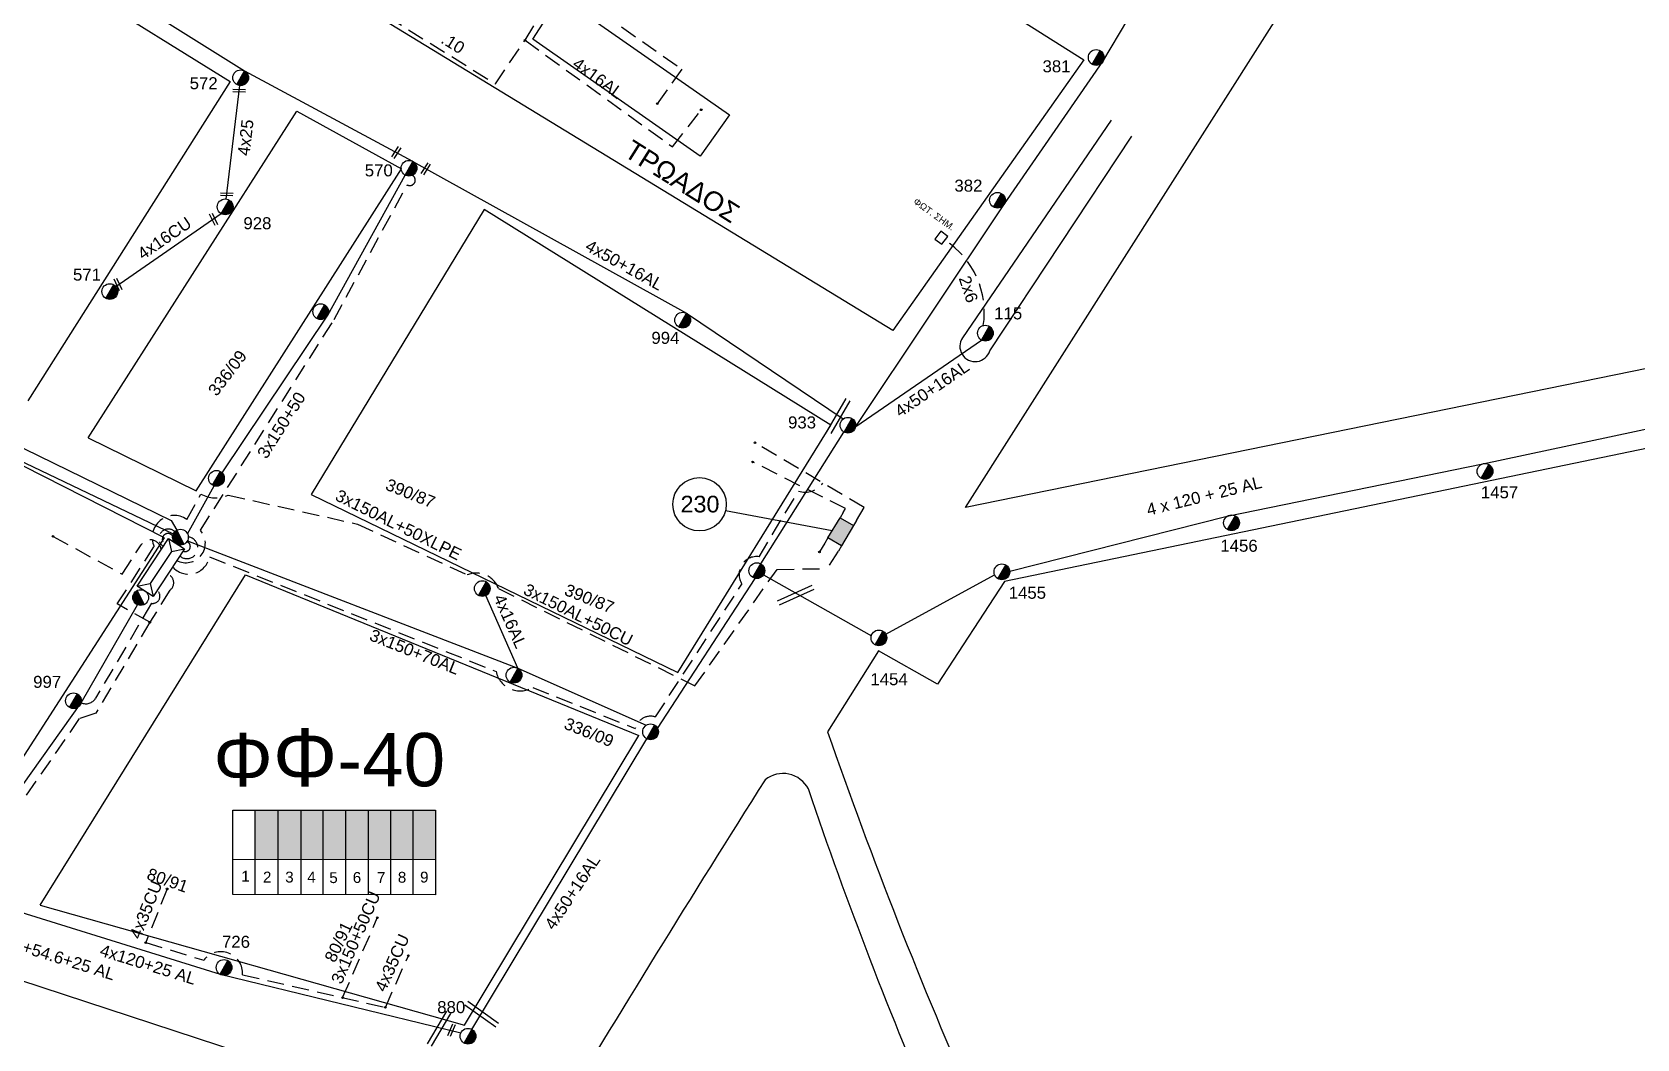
# Model space of a CAD drawing. Header units: millimetres. Extents: x 1091 to 3521, y 1177 to 2968.
# Drawn here: x 1917.6 to 2158, y 2555.2 to 2706.1 of the extents above; entities that cross this region are included whole.
import ezdxf
from ezdxf.enums import TextEntityAlignment as Align

# ---------------------------------------------------------------- set-up
doc = ezdxf.new("R2010")
doc.units = ezdxf.units.MM
doc.linetypes.add('DASHED', pattern=[19.05, 12.7, -6.35])
for name, color, linetype, lineweight in [('13+13_5', 7, 'Continuous', 30), ('2x6', 7, 'SYN_LINE', 30), ('3x150+50', 7, 'Continuous', 30), ('4x35CU', 7, 'DASHED', 30), ('Άγνωστα', 7, 'Continuous', 30), ('Γυμνά εναέρια ΧΤ (3Φ)   4x16AL', 7, 'Continuous', 30), ('Γυμνά εναέρια ΧΤ (3Φ)   4x16CU', 7, 'Continuous', 30), ('Γυμνά εναέρια ΧΤ και ΦΟΠ (3Φ)   4x50+16AL', 7, 'Continuous', 30), ('Εναέρια παροχή ΧΤ 4x25', 7, 'SYN_LINE', 30), ('Καλώδια ΧΤ   3x150+50CU', 7, 'DASHED', 30), ('Καλώδια ΧΤ   3x150+70AL', 7, 'DASHED', 30), ('Καλώδια ΧΤ   3x150AL+50CU', 7, 'DASHED', 30), ('Συνεστραμμένα ΧΤ   3x70+54.6+25 AL', 7, 'SYN_LINE', 30), ('Συνεστραμμένα ΧΤ   4x120+25 AL', 7, 'SYN_LINE', 30), ('Υπόγεια Καλώδια Δικτύου ΧΤ   .04', 7, 'DASHED', 30), ('Υπόγεια Καλώδια Δικτύου ΧΤ   .10', 7, 'DASHED', 30), ('Υπόγεια Καλώδια Δικτύου ΧΤ   .15', 7, 'DASHED', 30), ('Υπόγεια καλώδια Παροχών ΧΤ   4x16AL', 7, 'DASHED', 30)]:
    doc.layers.add(name, color=color, linetype=linetype, lineweight=lineweight)
for name, color, linetype in [('Link Box 4 Διευθύνσεων', 7, 'Continuous'), ('Pillar OTE', 7, 'Continuous'), ('TEXT ΚΑΛΩΔΙΩΝ', 7, 'Continuous'), ('ΑΓΝΩΣΤΟ ΕΝΑΕΡΙΟ ΚΑΛΩΔΙΟ', 7, 'Continuous'), ('ΑΓΝΩΣΤΟ ΥΠΟΓΕΙΟ ΚΑΛΩΔΙΟ', 7, 'DASHED'), ('Μηχανική τομή', 7, 'Continuous'), ('Στύλος ΦΜ', 7, 'Continuous'), ('Στύλος ΦΜ @ 1', 7, 'Continuous'), ('Συνδέσεις', 7, 'Continuous'), ('Τομή', 7, 'Continuous'), ('Υποσταθμός εναέριος 2 στύλων', 7, 'Continuous'), ('Υποσταθμός πόλεως', 7, 'Continuous'), ('Υπόβαθρο ΔΕΗ', 7, 'Continuous')]:
    doc.layers.add(name, color=color, linetype=linetype)
doc.styles.add('arial', font='arial.ttf')
doc.styles.get("Standard").update_dxf_attribs({"font": 'arial.ttf', "height": 1.8})
doc.linetypes.add('SYN_LINE', pattern='A,0.5,-0.0001,["/\\/\\/\\/",Standard,S=0.1,R=0,X=0,Y=-0.05],-0.25', length=0.7501)

# ---------------------------------------------------------------- blocks, each defined once
blk = doc.blocks.new('ΥΠΑΡΧΩΝ ΤΣΙΜΕΝΤΕΝΙΟΣ ΣΤΥΛΟΣ')
at = {"layer": 'Στύλος ΦΜ'}
blk.add_hatch(color=7, dxfattribs=at).paths.add_polyline_path([(-1.29, -2.28, 0.574793), (2.62, 0, 0.268822), (1.3, 2.27)])
at = {"layer": 'Στύλος ΦΜ', "color": 7}
blk.add_line((-1.29, -2.28), (1.3, 2.27), dxfattribs=at)
blk.add_circle((0, 0), 2.62, dxfattribs=at)
at = {"layer": 'Στύλος ΦΜ', "flags": 4}
for tag, p in [('ΑΡΙΘΜΟΣ', (-4.68, 8.05)), ('ΤΥΠΟΣ', (-4.91, 3.03))]:
    blk.add_attdef(tag, p, '', height=4, dxfattribs=at)
blk = doc.blocks.new('ΥΠΟΣΤΑΘΜΟΣ ΕΝΑΕΡΙΟΣ ΕΠΙ 2 ΣΤΥΛΩΝ')
at = {"layer": 'Υποσταθμός εναέριος 2 στύλων', "linetype": 'Continuous'}
for points in [[(-11.97, -2.11, 0.574793), (-8.45, -0.07, 0.268822), (-9.64, 1.98)], [(9.68, -2.15, 0.574793), (13.19, -0.1, 0.268822), (12.01, 1.95)]]:
    blk.add_hatch(color=256, dxfattribs=at).paths.add_polyline_path(points)
for p, q in [((-11.97, -2.11), (-9.64, 1.98)), ((9.68, -2.15), (12.01, 1.95))]:
    blk.add_line(p, q, dxfattribs=at)
for centre in [(-10.81, -0.07), (10.84, -0.1)]:
    blk.add_circle(centre, 2.36, dxfattribs=at)
at = {"layer": 'Υποσταθμός πόλεως', "linetype": 'Continuous', "ltscale": 40}
blk.add_lwpolyline([(-8.57, 2.82), (8.57, 2.82), (8.57, -2.82), (-8.57, -2.82)], close=True, dxfattribs=at)
for points in [[(-5.75, 0), (-8.57, 2.82)], [(-8.57, -2.82), (-5.75, 0)], [(-5.75, 0), (5.75, 0)], [(5.75, 0), (8.57, 2.82)], [(8.57, -2.82), (5.75, 0)]]:
    blk.add_lwpolyline(points, dxfattribs=at)
at = {"layer": 'Υποσταθμός εναέριος 2 στύλων', "ltscale": 40, "flags": 1}
for tag, p in [('ΜΕΤΑΣΧΗΜΑΤΙΣΜΟΣ', (14.09, 2.51)), ('ΙΣΧΥΣ', (14.07, -0.28)), ('ΑΡΙΘΜΟΣ', (14.19, -3))]:
    blk.add_attdef(tag, p, '', height=1.8, dxfattribs=at)
blk = doc.blocks.new('LINK BOX 4 ΑΝΑΧΩΡΗΣΕΩΝ')
at = {"layer": 'Link Box 4 Διευθύνσεων', "ltscale": 40}
blk.add_hatch(color=256, dxfattribs=at).paths.add_polyline_path([(-3.54, 0), (-3.54, -4.67), (3.54, -4.67), (3.54, 0)])
for p, q in [((-3.54, 0), (-5.33, 0)), ((5.33, 0), (3.54, 0)), ((-3.54, -4.67), (-5.33, -4.67)), ((5.33, -4.67), (3.54, -4.67))]:
    blk.add_line(p, q, dxfattribs=at)
blk.add_lwpolyline([(-3.54, -4.67), (-3.54, 0), (3.54, 0), (3.54, -4.67)], close=True, dxfattribs=at)
blk = doc.blocks.new('_ΣΥΝΔΕΣΗ')
at = {"layer": 'Συνδέσεις', "linetype": 'SYN_LINE', "ltscale": 40}
blk.add_hatch(color=256, dxfattribs=at).paths.add_polyline_path([(0.5, -0.01, 1), (-0.5, -0.01, 1)])
at = {"layer": 'Συνδέσεις'}
blk.add_circle((0, -0.01), 0.5, dxfattribs=at)
blk = doc.blocks.new('ΤΟΜΗ')
at = {"layer": 'Τομή', "ltscale": 40}
for p, q in [((11.33, -0.65), (-11.4, -0.65)), ((11.33, -3.42), (-11.4, -3.42))]:
    blk.add_line(p, q, dxfattribs=at)
blk = doc.blocks.new('ΜΗΧΑΝΙΚΗ ΤΟΜΗ')
at = {"layer": 'Μηχανική τομή', "ltscale": 40}
for p, q in [((-3.79, 1.21), (3.79, 1.21)), ((3.79, -0.34), (-3.79, -0.34))]:
    blk.add_line(p, q, dxfattribs=at)

msp = doc.modelspace()

# ---------------------------------------------------------------- hatches: boundary and pattern name
at = {"layer": 'Καλώδια ΧΤ   3x150AL+50CU', "linetype": 'DASHED', "lineweight": -3, "ltscale": 0.2}
h = msp.add_hatch(color=85, dxfattribs=at)
h.dxf.hatch_style = 1
h.paths.add_polyline_path([(1954.44, 2589.5), (1951, 2589.5), (1951, 2582.14), (1954.44, 2582.14)])
h = msp.add_hatch(color=133, dxfattribs=at)
h.dxf.hatch_style = 1
h.paths.add_polyline_path([(1954.44, 2582.14), (1957.88, 2582.13), (1957.88, 2589.5), (1954.44, 2589.5)])
h = msp.add_hatch(color=1, dxfattribs=at)
h.dxf.hatch_style = 1
h.paths.add_polyline_path([(1961.18, 2589.5), (1957.88, 2589.5), (1957.88, 2582.13), (1961.18, 2582.13)])
h = msp.add_hatch(color=27, dxfattribs=at)
h.dxf.hatch_style = 1
h.paths.add_polyline_path([(1961.18, 2582.13), (1964.56, 2582.13), (1964.56, 2589.5), (1961.18, 2589.5)])
h = msp.add_hatch(color=6, dxfattribs=at)
h.dxf.hatch_style = 1
h.paths.add_polyline_path([(1964.56, 2582.13), (1967.96, 2582.12), (1967.96, 2589.5), (1964.56, 2589.5)])
h = msp.add_hatch(color=173, dxfattribs=at)
h.dxf.hatch_style = 1
h.paths.add_polyline_path([(1971.3, 2582.12), (1971.3, 2589.5), (1967.96, 2589.5), (1967.96, 2582.12)])
h = msp.add_hatch(color=2, dxfattribs=at)
h.dxf.hatch_style = 1
h.paths.add_polyline_path([(1974.68, 2589.5), (1971.3, 2589.5), (1971.3, 2582.12), (1974.68, 2582.12)])
h = msp.add_hatch(color=62, dxfattribs=at)
h.dxf.hatch_style = 1
h.paths.add_polyline_path([(1978.07, 2589.5), (1974.68, 2589.5), (1974.68, 2582.12), (1978.07, 2582.12)])

# ---------------------------------------------------------------- linework, layer by layer
at = {"layer": '13+13_5', "color": 173, "lineweight": -3, "ltscale": 0.1}
msp.add_lwpolyline([(2040.94, 2647), (2063.24, 2680.38), (2077.97, 2701.67), (2091.7, 2724.83), (2103.82, 2745.87)], dxfattribs=at)
at = {"layer": '2x6', "color": 173, "linetype": 'DASHED', "lineweight": -3, "ltscale": 0.2}
msp.add_lwpolyline([(2060.05, 2662.11, 0.297665), (2054.3, 2674.9, 2.893787)], format="xyb", dxfattribs=at)
at = {"layer": '3x150+50', "color": 27, "linetype": 'DASHED', "lineweight": -3, "ltscale": 0.2}
msp.add_lwpolyline([(1939.24, 2626.93, 0.838598), (1942.79, 2631.44), (1962.81, 2663.03), (1973.77, 2683.21, 1.030803), (1974.52, 2684.63, -28.345581)], format="xyb", dxfattribs=at)
at = {"layer": '3x150+50', "color": 133, "linetype": 'DASHED', "lineweight": -3, "ltscale": 0.2}
msp.add_lwpolyline([(2041.07, 2632.91), (2042.2, 2634.86), (2025.85, 2644.56)], dxfattribs=at)
at = {"layer": '3x150+50', "color": 6, "linetype": 'DASHED', "lineweight": -3, "ltscale": 0.2}
msp.add_arc((1937.99, 2630.22), 1.41, 46.0687, 238.3713, dxfattribs=at)
at = {"layer": '3x150+50', "color": 62, "linetype": 'DASHED', "lineweight": -3, "ltscale": 0.2}
msp.add_arc((1937.93, 2630.11), 0.847, 33.2115, 238.8974, dxfattribs=at)
at = {"layer": '3x150+50', "color": 2, "linetype": 'DASHED', "lineweight": -3, "ltscale": 0.2}
msp.add_arc((1940.77, 2628.83), 1.63, 228.3487, 82.8302, dxfattribs=at)
at = {"layer": '3x150+50', "color": 173, "linetype": 'DASHED', "lineweight": -3, "ltscale": 0.2}
msp.add_arc((1940.53, 2629.01), 0.751, 241.7154, 72.0664, dxfattribs=at)
at = {"layer": '4x35CU', "color": 1, "lineweight": -3, "ltscale": 0.2}
msp.add_lwpolyline([(2039.06, 2634.1), (2039.4, 2634.7), (2025.51, 2641.69)], dxfattribs=at)
at = {"layer": '4x35CU', "color": 85, "linetype": 'DASHED', "lineweight": -3, "ltscale": 0.2}
for points in [[(1937.8, 2577.71), (1934.59, 2569.66)], [(1970.5, 2559.95), (1973.94, 2567.69)]]:
    msp.add_lwpolyline(points, dxfattribs=at)
at = {"layer": 'Pillar OTE', "lineweight": -3, "ltscale": 40}
for points in [[(1947.67, 2576.86), (1947.67, 2589.5), (1978, 2589.5), (1978, 2576.83), (1947.67, 2576.86)], [(1951, 2576.86), (1951, 2589.5)], [(1954.44, 2576.85), (1954.44, 2589.5)], [(1957.88, 2576.85), (1957.88, 2589.5)], [(1961.18, 2576.85), (1961.18, 2589.5)], [(1964.56, 2576.84), (1964.56, 2589.5)], [(1967.96, 2576.84), (1967.96, 2589.5)], [(1971.3, 2576.84), (1971.3, 2589.5)], [(1974.68, 2576.83), (1974.68, 2589.5)], [(1947.67, 2582.14), (1978, 2582.11)]]:
    msp.add_lwpolyline(points, dxfattribs=at)
at = {"layer": 'ΑΓΝΩΣΤΟ ΕΝΑΕΡΙΟ ΚΑΛΩΔΙΟ', "color": 2, "lineweight": -3, "ltscale": 0.1}
msp.add_lwpolyline([(1946.05, 2640.04), (1961.87, 2663.69), (1973.45, 2684.68)], dxfattribs=at)
at = {"layer": 'ΑΓΝΩΣΤΟ ΕΝΑΕΡΙΟ ΚΑΛΩΔΙΟ', "color": 2, "linetype": 'SYN_LINE', "lineweight": -3, "ltscale": 10}
msp.add_lwpolyline([(1940.87, 2630.89), (1944.86, 2638.1)], dxfattribs=at)
at = {"layer": 'ΑΓΝΩΣΤΟ ΥΠΟΓΕΙΟ ΚΑΛΩΔΙΟ', "color": 7, "lineweight": -3, "ltscale": 0.2}
msp.add_lwpolyline([(1920.72, 2630.53), (1931.06, 2624.87), (1933.93, 2629.28, -0.721758), (1936.91, 2628.5, -1.611334)], format="xyb", dxfattribs=at)
at = {"layer": 'Γυμνά εναέρια ΧΤ (3Φ)   4x16AL', "color": 173, "lineweight": -3, "ltscale": 0.1}
msp.add_lwpolyline([(1990.35, 2610.76), (1985.54, 2621.66)], dxfattribs=at)
at = {"layer": 'Γυμνά εναέρια ΧΤ (3Φ)   4x16CU', "color": 27, "linetype": 'SYN_LINE', "lineweight": -3, "ltscale": 15}
msp.add_lwpolyline([(1930.1, 2668), (1945.92, 2678.89)], dxfattribs=at)
at = {"layer": 'Γυμνά εναέρια ΧΤ και ΦΟΠ (3Φ)   4x50+16AL', "color": 27, "lineweight": -3, "ltscale": 0.1}
msp.add_lwpolyline([(1903.79, 2727.24), (1928.62, 2713.31), (1949.41, 2700.28), (1974.56, 2686.75)], dxfattribs=at)
at = {"layer": 'Γυμνά εναέρια ΧΤ και ΦΟΠ (3Φ)   4x50+16AL', "color": 2, "lineweight": -3, "ltscale": 0.1}
msp.add_lwpolyline([(1974.61, 2686.72), (1974.61, 2686.72), (2015.61, 2663.96), (2039.06, 2648.13)], dxfattribs=at)
at = {"layer": 'Γυμνά εναέρια ΧΤ και ΦΟΠ (3Φ)   4x50+16AL', "color": 173, "lineweight": -3, "ltscale": 0.1}
for points in [[(2040.94, 2647), (2059.79, 2659.95)], [(2026.72, 2626.41), (2039.19, 2646.17)], [(1940.85, 2629.87), (1990.35, 2610.76), (2009.58, 2602.23)], [(2011.27, 2601.76), (2025.91, 2624.24)], [(1983.46, 2556.65), (2009.64, 2600.21)]]:
    msp.add_lwpolyline(points, dxfattribs=at)
at = {"layer": 'Εναέρια παροχή ΧΤ 4x25', "color": 27, "linetype": 'SYN_LINE', "lineweight": -3, "ltscale": 15}
msp.add_lwpolyline([(1946.63, 2681.08), (1948.67, 2698.09)], dxfattribs=at)
at = {"layer": 'Καλώδια ΧΤ   3x150+50CU', "color": 85, "lineweight": -3, "ltscale": 0.2}
for points in [[(1964.09, 2561.42), (1969.29, 2573.37)], [(1949.11, 2564.83), (1970.5, 2559.95)]]:
    msp.add_lwpolyline(points, dxfattribs=at)
msp.add_lwpolyline([(1934.59, 2569.66), (1943.29, 2567.01, -0.739874), (1949.11, 2564.83)], format="xyb", dxfattribs=at)
at = {"layer": 'Καλώδια ΧΤ   3x150+70AL', "color": 133, "lineweight": -3, "ltscale": 0.2}
msp.add_lwpolyline([(1938.61, 2625.96, 0.624195), (1944.16, 2627.47), (1987.08, 2610.28, 0.516018), (1992.56, 2607.9), (2007.92, 2601.75, -0.432869), (2010.95, 2603.48), (2023.9, 2623.39, -0.636515), (2026.49, 2627.49), (2032.37, 2637.32, 0.337246), (2036.02, 2638.52, 1.461215)], format="xyb", dxfattribs=at)
at = {"layer": 'Καλώδια ΧΤ   3x150+70AL', "color": 1, "lineweight": -3, "ltscale": 0.2}
msp.add_lwpolyline([(1937.88, 2624.84, -0.620435), (1938.21, 2622.47), (1935.2, 2617.66), (1927.13, 2604.03), (1924.65, 2603.23), (1908.08, 2579.27, -0.206203), (1906.07, 2578.01, -7.171083)], format="xyb", dxfattribs=at)
at = {"layer": 'Καλώδια ΧΤ   3x150AL+50CU', "color": 1, "lineweight": -3, "ltscale": 0.2}
msp.add_lwpolyline([(1935.2, 2617.66), (1930.34, 2620.4), (1935.86, 2629.02, -0.757582), (1940.74, 2633.08), (1942.86, 2636.87, 0.244515), (1946.94, 2636.72), (1966.31, 2632.38), (1982.77, 2624.76, -0.425398), (1987.45, 2622.71), (2016.87, 2608.12), (2029.17, 2625.59), (2036.65, 2625.71)], format="xyb", dxfattribs=at)
for points in [[(2036.34, 2629.52), (2035.52, 2628.2)], [(2038.34, 2628.33), (2036.65, 2625.71)]]:
    msp.add_lwpolyline(points, dxfattribs=at)
at = {"layer": 'Συνεστραμμένα ΧΤ   3x70+54.6+25 AL', "color": 6, "lineweight": -3, "ltscale": 15}
msp.add_lwpolyline([(1911.83, 2644.07), (1914.21, 2644.76), (1938.43, 2632.9), (1939.26, 2631.45)], dxfattribs=at)
at = {"layer": 'Συνεστραμμένα ΧΤ   3x70+54.6+25 AL', "color": 62, "lineweight": -3, "ltscale": 15}
msp.add_lwpolyline([(1911.83, 2643.74), (1938.73, 2630.89)], dxfattribs=at)
at = {"layer": 'Συνεστραμμένα ΧΤ   4x120+25 AL', "color": 1, "lineweight": -3, "ltscale": 15}
for points in [[(2064.01, 2625.34), (2096.61, 2633.57), (2134.88, 2641.41), (2173.55, 2649.63), (2215.89, 2658.48), (2260.55, 2665.93)], [(2027.12, 2624.75), (2043.29, 2615.63)], [(2045.47, 2615.86), (2061.75, 2624.79)]]:
    msp.add_lwpolyline(points, dxfattribs=at)
at = {"layer": 'Συνεστραμμένα ΧΤ   4x120+25 AL', "color": 85, "lineweight": -3, "ltscale": 15}
for points in [[(1905.62, 2578.47), (1924.91, 2605.61), (1933.37, 2620.29)], [(1906.19, 2577.22), (1945.75, 2564.91), (1981.8, 2556.12)]]:
    msp.add_lwpolyline(points, dxfattribs=at)
at = {"layer": 'Υπόβαθρο ΔΕΗ', "lineweight": -3, "ltscale": 0.1}
for p, q in [((1925.99, 2645.29), (1957.22, 2694.26)), ((1957.22, 2694.26), (1972.93, 2685.59)), ((1942.16, 2637.34), (1972.93, 2685.59)), ((1925.99, 2645.29), (1942.16, 2637.34))]:
    msp.add_line(p, q, dxfattribs=at)
for points in [[(2057.41, 2634.87), (2230.91, 2907.86), (2254.39, 2675.08), (2057.41, 2634.87)], [(1998.21, 2750.48), (2075.13, 2701.94), (2046.49, 2661.37)], [(1865.52, 2675.86), (1902.74, 2726.33), (1947.26, 2698.69)], [(2046.49, 2661.37), (1968.11, 2709.16)], [(1947.26, 2698.69), (1916.93, 2650.83)], [(2037.21, 2647.22), (1985.29, 2679.49), (1959.36, 2636.82), (2014.31, 2610.13)], [(2014.31, 2610.13), (2037.21, 2647.22)], [(1937.39, 2630.33), (1916.27, 2641.03)], [(1904.02, 2578.53), (1937.39, 2630.33)], [(1918.79, 2575.27), (1949.53, 2624.78)], [(1949.53, 2624.78), (2008.48, 2600.67)], [(1982.37, 2557.28), (2008.48, 2600.67)], [(1918.79, 2575.27), (1982.37, 2557.28)], [(1908.96, 2566.26), (1972.11, 2545.55)]]:
    msp.add_lwpolyline(points, dxfattribs=at)
for points in [[(1992.59, 2705.06), (1996.68, 2711.45), (2022.03, 2693.7), (2017.65, 2687.53)], [(2054.75, 2675.49), (2053.72, 2676.28), (2052.82, 2675.08), (2053.85, 2674.3)]]:
    msp.add_lwpolyline(points, close=True, dxfattribs=at)
for points in [[(2079.19, 2692.88), (2056.95, 2660.3, 1.169111), (2061.03, 2658.36), (2082.29, 2690.52)], [(2176.83, 2490.16), (2265.22, 2661.01), (2261.49, 2664.9), (2063.21, 2623.78), (2053.2, 2608.37), (2044.35, 2613.37), (2036.73, 2601.26, 0.039922), (2085.61, 2490.08, -0.18699), (2176.83, 2490.16, -8.343748)], [(2027.37, 2594.06, 0.011535), (1964.01, 2488.57), (2021.31, 2438.59), (2028.91, 2442.51, -0.193799), (2075.45, 2485.58, 0.09282), (2076.8, 2493, -0.039429), (2033.85, 2592.68, 0.475689), (2027.37, 2594.06, 1.285753)]]:
    msp.add_lwpolyline(points, format="xyb", dxfattribs=at)
at = {"layer": 'Υπόβαθρο ΔΕΗ', "lineweight": -3}
msp.add_lwpolyline([(2037.44, 2631.38), (2021.43, 2634.35)], dxfattribs=at)
msp.add_circle((2017.55, 2635.34), 4, dxfattribs=at)
at = {"layer": 'Υπόγεια Καλώδια Δικτύου ΧΤ   .04', "color": 6, "lineweight": -3, "ltscale": 0.2}
msp.add_lwpolyline([(1991.41, 2704.88), (1996.52, 2713.45), (2014.89, 2700.53), (2011.22, 2695.37)], dxfattribs=at)
at = {"layer": 'Υπόγεια Καλώδια Δικτύου ΧΤ   .10', "color": 6, "lineweight": -3, "ltscale": 0.2}
msp.add_lwpolyline([(1953.54, 2712.63, -1.329372), (1954.58, 2711.26), (1970.73, 2708.46), (1986.97, 2698.35), (1991.41, 2704.88)], format="xyb", dxfattribs=at)
at = {"layer": 'Υπόγεια Καλώδια Δικτύου ΧΤ   .15', "color": 85, "lineweight": -3, "ltscale": 0.2}
msp.add_lwpolyline([(1936.3, 2622.44, -0.778139), (1935.47, 2620.5), (1927.09, 2606.28, -0.38636), (1924.91, 2605.61, -3.278343)], format="xyb", dxfattribs=at)
at = {"layer": 'Υπόγεια καλώδια Παροχών ΧΤ   4x16AL', "color": 6, "lineweight": -3, "ltscale": 0.2}
msp.add_lwpolyline([(1991.41, 2704.88), (2013.51, 2688.89), (2017.81, 2694.46)], dxfattribs=at)

# ---------------------------------------------------------------- block references
at = {"layer": 'Link Box 4 Διευθύνσεων', "lineweight": -3, "xscale": 0.4999999999999999, "yscale": 0.4999999999999999, "zscale": 0.4999999999999999, "rotation": 59.26766363347113}
msp.add_blockref('LINK BOX 4 ΑΝΑΧΩΡΗΣΕΩΝ', (2037.7, 2631.81), dxfattribs=at)
at = {"layer": 'Μηχανική τομή', "lineweight": -3}
for p, xscale, yscale, zscale, rotation in [((1948.59, 2697.42), 0.2499999999999671, 0.2499999999999671, 0.2499999999999671, 178.7700174270667), ((1972.21, 2688.01), 0.2499999999999671, 0.2499999999999671, 0.2499999999999671, 56.86627878184468), ((1976.63, 2685.56), 0.2499999999999671, 0.2499999999999671, 0.2499999999999671, 56.86627878184468), ((1946.73, 2681.9), 0.2499999999999671, 0.2499999999999671, 0.2499999999999671, 178.7700174270667), ((1944.85, 2678.08), 0.2499999999999671, 0.2499999999999671, 0.2499999999999671, 115.0096722608103), ((1930.54, 2668.33), 0.249999999999967, 0.249999999999967, 0.249999999999967, 115.0096722608103), ((1980.3, 2556.58), 0.2499999999999672, 0.2499999999999672, 0.2499999999999672, 246.9441421899222)]:
    msp.add_blockref('ΜΗΧΑΝΙΚΗ ΤΟΜΗ', p, dxfattribs=dict(at, xscale=xscale, yscale=yscale, zscale=zscale, rotation=rotation))
at = {"layer": 'Στύλος ΦΜ @ 1', "lineweight": -3, "ltscale": 40}
ref = msp.add_blockref('ΥΠΑΡΧΩΝ ΤΣΙΜΕΝΤΕΝΙΟΣ ΣΤΥΛΟΣ', (2076.97, 2702.29), dxfattribs=dict(at, xscale=0.4499999999998181, yscale=0.4499999999998181, zscale=0.4499999999998181))
ref.add_attrib('ΤΥΠΟΣ', '381', (2068.93, 2700.07), dxfattribs={"layer": 'Στύλος ΦΜ', "height": 1.8, "flags": 4})
ref = msp.add_blockref('ΥΠΑΡΧΩΝ ΤΣΙΜΕΝΤΕΝΙΟΣ ΣΤΥΛΟΣ', (1948.82, 2699.26), dxfattribs=dict(at, xscale=0.4499999999998181, yscale=0.4499999999998181, zscale=0.4499999999998181))
ref.add_attrib('ΤΥΠΟΣ', '572', (1941.18, 2697.54), dxfattribs={"layer": 'Στύλος ΦΜ', "height": 1.8, "flags": 4})
ref = msp.add_blockref('ΥΠΑΡΧΩΝ ΤΣΙΜΕΝΤΕΝΙΟΣ ΣΤΥΛΟΣ', (1974.03, 2685.7), dxfattribs=dict(at, xscale=0.4499999999998181, yscale=0.4499999999998181, zscale=0.4499999999998181))
ref.add_attrib('ΤΥΠΟΣ', '570', (1967.41, 2684.48), dxfattribs={"layer": 'Στύλος ΦΜ', "height": 1.8, "flags": 4})
ref = msp.add_blockref('ΥΠΑΡΧΩΝ ΤΣΙΜΕΝΤΕΝΙΟΣ ΣΤΥΛΟΣ', (2062.18, 2680.9), dxfattribs=dict(at, xscale=0.4499999999998181, yscale=0.4499999999998181, zscale=0.4499999999998181))
ref.add_attrib('ΤΥΠΟΣ', '382', (2055.73, 2682.19), dxfattribs={"layer": 'Στύλος ΦΜ', "height": 1.8, "flags": 4})
ref = msp.add_blockref('ΥΠΑΡΧΩΝ ΤΣΙΜΕΝΤΕΝΙΟΣ ΣΤΥΛΟΣ', (1946.5, 2679.91), dxfattribs=dict(at, xscale=0.4499999999998181, yscale=0.4499999999998181, zscale=0.4499999999998181))
ref.add_attrib('ΤΥΠΟΣ', '928', (1949.23, 2676.56), dxfattribs={"layer": 'Στύλος ΦΜ', "height": 1.8, "flags": 4})
ref = msp.add_blockref('ΥΠΑΡΧΩΝ ΤΣΙΜΕΝΤΕΝΙΟΣ ΣΤΥΛΟΣ', (1929.22, 2667.22), dxfattribs=dict(at, xscale=0.4499999999998181, yscale=0.4499999999998181, zscale=0.4499999999998181))
ref.add_attrib('ΤΥΠΟΣ', '571', (1923.7, 2668.86), dxfattribs={"layer": 'Στύλος ΦΜ', "height": 1.8, "flags": 4})
at = {"layer": 'Στύλος ΦΜ @ 1', "lineweight": -3, "ltscale": 40, "xscale": 0.4499999999998181, "yscale": 0.4499999999998181, "zscale": 0.4499999999998181}
for p in [(1960.81, 2664.21), (1945.19, 2639.23), (2026.13, 2625.39), (1985.01, 2622.71), (1989.76, 2609.73), (2010.22, 2601.24)]:
    msp.add_blockref('ΥΠΑΡΧΩΝ ΤΣΙΜΕΝΤΕΝΙΟΣ ΣΤΥΛΟΣ', p, dxfattribs=at)
at = {"layer": 'Στύλος ΦΜ @ 1', "lineweight": -3, "ltscale": 40}
ref = msp.add_blockref('ΥΠΑΡΧΩΝ ΤΣΙΜΕΝΤΕΝΙΟΣ ΣΤΥΛΟΣ', (2015.03, 2662.94), dxfattribs=dict(at, xscale=0.4499999999998181, yscale=0.4499999999998181, zscale=0.4499999999998181))
ref.add_attrib('ΤΥΠΟΣ', '994', (2010.34, 2659.38), dxfattribs={"layer": 'Στύλος ΦΜ', "height": 1.8, "flags": 4})
ref = msp.add_blockref('ΥΠΑΡΧΩΝ ΤΣΙΜΕΝΤΕΝΙΟΣ ΣΤΥΛΟΣ', (2060.37, 2660.98), dxfattribs=dict(at, xscale=0.4499999999998181, yscale=0.4499999999998181, zscale=0.4499999999998181))
ref.add_attrib('ΤΥΠΟΣ', '115', (2061.69, 2663.05), dxfattribs={"layer": 'Στύλος ΦΜ', "height": 1.8, "flags": 4})
ref = msp.add_blockref('ΥΠΑΡΧΩΝ ΤΣΙΜΕΝΤΕΝΙΟΣ ΣΤΥΛΟΣ', (2039.78, 2647.19), dxfattribs=dict(at, xscale=0.4499999999998181, yscale=0.4499999999998181, zscale=0.4499999999998181))
ref.add_attrib('ΤΥΠΟΣ', '933', (2030.81, 2646.71), dxfattribs={"layer": 'Στύλος ΦΜ', "height": 1.8, "flags": 4})
ref = msp.add_blockref('ΥΠΑΡΧΩΝ ΤΣΙΜΕΝΤΕΝΙΟΣ ΣΤΥΛΟΣ', (2135.21, 2640.28), dxfattribs=dict(at, xscale=0.4499999999998181, yscale=0.4499999999998181, zscale=0.4499999999998181))
ref.add_attrib('ΤΥΠΟΣ', '1457', (2134.59, 2636.24), dxfattribs={"layer": 'Στύλος ΦΜ', "height": 1.8, "flags": 4})
ref = msp.add_blockref('ΥΠΑΡΧΩΝ ΤΣΙΜΕΝΤΕΝΙΟΣ ΣΤΥΛΟΣ', (2097.24, 2632.57), dxfattribs=dict(at, xscale=0.4499999999998181, yscale=0.4499999999998181, zscale=0.4499999999998181))
ref.add_attrib('ΤΥΠΟΣ', '1456', (2095.56, 2628.23), dxfattribs={"layer": 'Στύλος ΦΜ', "height": 1.8, "flags": 4})
ref = msp.add_blockref('ΥΠΑΡΧΩΝ ΤΣΙΜΕΝΤΕΝΙΟΣ ΣΤΥΛΟΣ', (2062.84, 2625.22), dxfattribs=dict(at, xscale=0.4499999999998181, yscale=0.4499999999998181, zscale=0.4499999999998181))
ref.add_attrib('ΤΥΠΟΣ', '1455', (2063.86, 2621.18), dxfattribs={"layer": 'Στύλος ΦΜ', "height": 1.8, "flags": 4})
ref = msp.add_blockref('ΥΠΑΡΧΩΝ ΤΣΙΜΕΝΤΕΝΙΟΣ ΣΤΥΛΟΣ', (2044.42, 2615.32), dxfattribs=dict(at, xscale=0.4499999999998181, yscale=0.4499999999998181, zscale=0.4499999999998181))
ref.add_attrib('ΤΥΠΟΣ', '1454', (2043.14, 2608.23), dxfattribs={"layer": 'Στύλος ΦΜ', "height": 1.8, "flags": 4})
ref = msp.add_blockref('ΥΠΑΡΧΩΝ ΤΣΙΜΕΝΤΕΝΙΟΣ ΣΤΥΛΟΣ', (1923.77, 2605.9), dxfattribs=dict(at, xscale=0.4499999999998181, yscale=0.4499999999998181, zscale=0.4499999999998181))
ref.add_attrib('ΤΥΠΟΣ', '997', (1917.74, 2607.83), dxfattribs={"layer": 'Στύλος ΦΜ', "height": 1.8, "flags": 4})
ref = msp.add_blockref('ΥΠΑΡΧΩΝ ΤΣΙΜΕΝΤΕΝΙΟΣ ΣΤΥΛΟΣ', (1946.33, 2565.93), dxfattribs=dict(at, xscale=0.4499999999998181, yscale=0.4499999999998181, zscale=0.4499999999998181))
ref.add_attrib('ΤΥΠΟΣ', '726', (1946.02, 2568.88), dxfattribs={"layer": 'Στύλος ΦΜ', "height": 1.8, "flags": 4})
ref = msp.add_blockref('ΥΠΑΡΧΩΝ ΤΣΙΜΕΝΤΕΝΙΟΣ ΣΤΥΛΟΣ', (1982.87, 2555.63), dxfattribs=dict(at, xscale=0.4499999999998181, yscale=0.4499999999998181, zscale=0.4499999999998181))
ref.add_attrib('ΤΥΠΟΣ', '880', (1978.26, 2559.09), dxfattribs={"layer": 'Στύλος ΦΜ', "height": 1.8, "flags": 4})
at = {"layer": 'Συνδέσεις', "lineweight": -3, "xscale": 0.25, "yscale": 0.25, "zscale": 0.25}
for p in [(1991.42, 2704.88), (2011.22, 2695.38), (2017.81, 2694.46), (2025.85, 2644.56), (2025.51, 2641.69), (1920.72, 2630.54), (2035.52, 2628.2), (1935.2, 2617.66), (1937.8, 2577.71), (1969.29, 2573.38), (1934.59, 2569.66), (1973.94, 2567.7), (1964.09, 2561.42), (1970.5, 2559.96)]:
    msp.add_blockref('_ΣΥΝΔΕΣΗ', p, dxfattribs=at)
at = {"layer": 'Τομή', "lineweight": -3, "xscale": 0.2499999999999999, "yscale": 0.2499999999999999, "zscale": 0.2499999999999999}
for p, rotation in [((2037.9, 2648.82), 59.63459256521228), ((2031.72, 2622.16), 24.35659602555871), ((1984.63, 2558.54), 144.3892415186561), ((1978.06, 2557.04), 59.63459256521228)]:
    msp.add_blockref('ΤΟΜΗ', p, dxfattribs=dict(at, rotation=rotation))
at = {"layer": 'Υποσταθμός εναέριος 2 στύλων', "lineweight": -3, "xscale": 0.4999999999999994, "yscale": 0.4999999999999994, "zscale": 0.4999999999999994, "rotation": 236.7469350122187}
msp.add_blockref('ΥΠΟΣΤΑΘΜΟΣ ΕΝΑΕΡΙΟΣ ΕΠΙ 2 ΣΤΥΛΩΝ', (1936.86, 2625.87), dxfattribs=at)

# ---------------------------------------------------------------- texts
at = {"lineweight": -3, "ltscale": 40, "insert": (2007.58, 2690.09), "char_height": 2.9, "width": 64.8866, "attachment_point": 1, "rotation": 327.7584, "style": 'arial'}
msp.add_mtext('ΤΡΩΑΔΟΣ', dxfattribs=at)
at = {"lineweight": -3, "ltscale": 30, "char_height": 1.63, "width": 11.2573, "attachment_point": 1}
for s, insert in [('1', (1948.92, 2580.42)), ('2', (1952.16, 2580.29)), ('3', (1955.49, 2580.29)), ('4', (1958.79, 2580.29)), ('5', (1962.09, 2580.21)), ('6', (1965.61, 2580.23)), ('7', (1969.24, 2580.23)), ('8', (1972.36, 2580.26)), ('9', (1975.69, 2580.29))]:
    msp.add_mtext(s, dxfattribs=dict(at, insert=insert))
at = {"layer": 'TEXT ΚΑΛΩΔΙΩΝ', "lineweight": -3, "ltscale": 0.1, "style": 'arial'}
for s, rotation, p in [('  .10', 328.0971, (1980.04, 2704.79)), (' 4x16AL', 324.1162, (2002.05, 2699.41)), (' 4x25', 83.1489, (1949.51, 2689.95)), (' 4x16CU', 34.5205, (1937.11, 2675.01)), ('4x50+16AL', 330.9586, (2006.3, 2671.19)), ('2x6', 288.4137, (2057.84, 2667.58)), ('4x50+16AL', 34.4956, (2052.36, 2652.66)), ('3x150+50', 57.6345, (1954.91, 2647.2)), (' 3x150AL+50XLPE', 333.6241, (1972.15, 2632.42)), ('4 x 120 + 25 AL', 13.8172, (2093.14, 2636.6)), (' 3x150AL+50CU', 333.6241, (1999.08, 2618.95)), ('4x16AL', 293.8126, (1989.2, 2617.82)), ('3x150+70AL', 338.1698, (1974.88, 2613.23)), ('4x50+16AL', 56.4265, (1998.5, 2577.24)), ('4x35CU', 68.2389, (1934.62, 2574.59)), (' 3x150+50CU', 66.4877, (1965.91, 2570.1)), ('3x70+54.6+25 AL', 342.7119, (1920.46, 2567.79)), ('4x35CU', 66.0808, (1971.5, 2566.64)), ('4x120+25 AL', 342.7119, (1934.96, 2566.38))]:
    msp.add_text(s, height=1.8, rotation=rotation, dxfattribs=at).set_placement(p, align=Align.MIDDLE_CENTER)
at = {"layer": 'Άγνωστα', "color": 7, "lineweight": -3, "attachment_point": 1}
for s, insert, char_height, width, rotation in [('ΦΩΤ. ΣΗΜ.', (2050.06, 2681.31), 1, 4.551914400963141e-14, 324.2502), ('336/09', (1943.79, 2652.5), 1.8, 4.551914400963141e-14, 52.8773), ('390/87', (1971.03, 2639.26), 1.8, 4.551914400963141e-14, 338.0756), ('390/87', (1997.83, 2623.48), 1.8, 4.551914400963141e-14, 338.0756), ('336/09', (1997.77, 2603.45), 1.8, 4.551914400963141e-14, 338.0756), ('80/91', (1935.21, 2580.9), 1.8, 4.551914400963142e-14, 340.5514), ('80/91', (1961.3, 2567.31), 1.8, 4.551914400963142e-14, 64.4305)]:
    msp.add_mtext(s, dxfattribs=dict(at, insert=insert, char_height=char_height, width=width, rotation=rotation))
at = {"layer": 'Άγνωστα', "color": 7, "lineweight": -3, "insert": (2014.71, 2636.62), "char_height": 2.5, "width": 4.551914400963142e-14, "attachment_point": 1}
msp.add_mtext('230', dxfattribs=at)
at = {"layer": 'Υπόβαθρο ΔΕΗ', "lineweight": -3, "insert": (1944.72, 2601.74), "char_height": 8, "width": 84.6573, "attachment_point": 1}
msp.add_mtext('Φ{\\H1.0833x;Φ}-40', dxfattribs=at)

doc.saveas('drawing.dxf')
